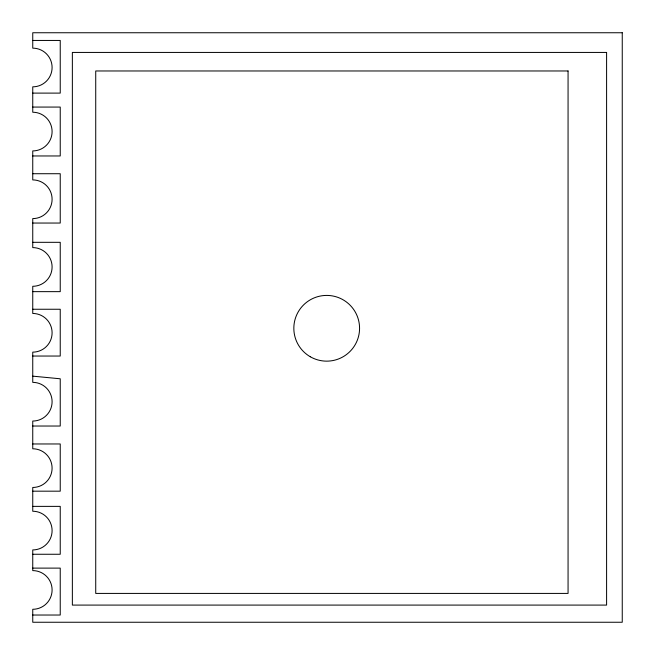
<?xml version="1.0" encoding="UTF-8"?>
<svg xmlns="http://www.w3.org/2000/svg" width="655" height="655" viewBox="0 0 655 655"><rect width="100%" height="100%" fill="white"/><g stroke="black" fill="none" stroke-linecap="round" stroke-linejoin="round"><path stroke-width="0.98" d="M32.75 40.446L60.235 40.446L60.235 93.108L32.75 93.108M32.75 107.068L60.235 107.068L60.235 155.964L32.75 155.964M32.75 173.722L60.235 173.722L60.235 223.044L32.75 223.044M32.75 242.317L60.235 242.317L60.235 291.647L32.75 291.647M32.75 309.25L60.235 309.25L60.235 356.042L32.75 356.042M32.75 426.028L60.235 426.028L60.235 378.786L32.75 376.15M32.75 443.967L60.235 443.967L60.235 491.176L32.75 491.176M32.75 506.372L60.235 506.372L60.235 554.261L32.75 554.261M32.75 568.114L60.235 568.114L60.235 615.029L32.75 615.029M622.25 32.75L32.75 32.75L32.75 48.151A19.347 19.347 0 0 1 52.097 67.49A19.347 19.347 0 0 1 32.75 86.837L32.75 112.234A19.339 19.339 0 0 1 52.097 131.573A19.339 19.339 0 0 1 32.75 150.92L32.75 179.912A19.339 19.339 0 0 1 52.097 199.259A19.339 19.339 0 0 1 32.75 218.598L32.75 247.606A19.339 19.339 0 0 1 52.097 266.945A19.339 19.339 0 0 1 32.75 286.292L32.75 313.458A19.347 19.339 0 0 1 52.097 332.805A19.347 19.339 0 0 1 32.75 352.144L32.75 382.364A19.339 19.339 0 0 1 52.097 401.703A19.339 19.339 0 0 1 32.75 421.05L32.75 448.781A19.339 19.339 0 0 1 52.089 468.12A19.339 19.339 0 0 1 32.75 487.467L32.75 511.244A19.339 19.339 0 0 1 52.097 530.591A19.339 19.339 0 0 1 32.75 549.93L32.75 570.603A19.347 19.339 0 0 1 52.097 589.95A19.347 19.339 0 0 1 32.75 609.289L32.75 622.25L622.25 622.25L622.25 32.75M606.596 52.433L72.361 52.433L72.361 605.089L606.596 605.089L606.596 52.433M568.065 70.969L95.728 70.969L95.728 593.414L568.065 593.414L568.065 70.969M310.273 356.746A32.865 32.865 0 0 0 359.57 328.286A32.865 32.865 0 0 0 310.273 299.818A32.865 32.865 0 0 0 310.273 356.746"/></g></svg>
